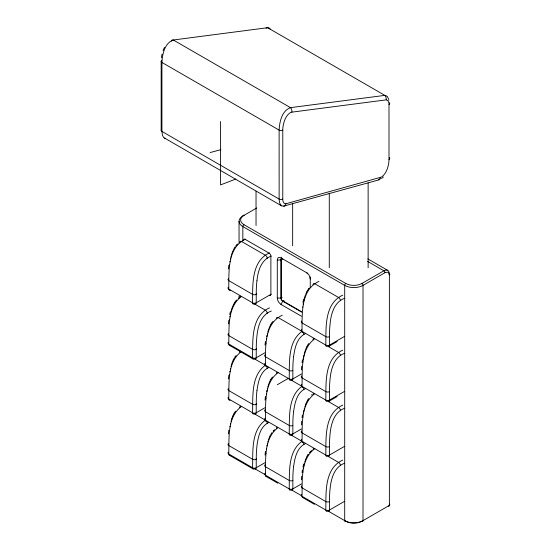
<?xml version="1.0" encoding="UTF-8"?>
<svg xmlns="http://www.w3.org/2000/svg" width="551" height="551" viewBox="0 0 551 551"><rect width="100%" height="100%" fill="white"/><g stroke="black" fill="none" stroke-linecap="round" stroke-linejoin="round"><path stroke-width="0.83" d="M161.167 61.388L161.167 130.353M228.328 287.285A2.59 1.495 0 0 0 228.761 289.068L252.565 302.816A2.59 1.495 -60 0 0 254.397 303.87A2.59 1.495 60 0 0 256.229 302.816L256.229 293.504M254.734 359.004A2.59 1.495 60 0 0 256.229 357.792L256.229 348.48M228.328 452.219A2.59 1.495 0 0 0 228.761 453.996L252.565 467.744A2.59 1.495 -60 0 0 254.397 468.798A2.59 1.495 60 0 0 256.229 467.744L256.229 458.439M254.899 414.035A2.59 1.495 60 0 0 256.229 412.768L256.229 403.456M254.968 359.176L289.192 378.936A2.59 1.495 -60 0 0 291.024 379.99A2.59 1.495 60 0 0 292.856 378.936L292.856 369.625A108.568 62.683 -60 0 1 293.587 356.49M291.19 435.056A2.59 1.495 60 0 0 292.856 433.912L292.856 424.601A108.568 62.683 -60 0 1 293.587 411.466M291.355 490.101A2.59 1.495 60 0 0 292.856 488.889L292.856 479.584A108.568 62.683 -60 0 1 293.587 466.449M327.983 346.317A2.59 1.495 60 0 0 329.477 345.105L329.477 335.793A108.568 62.683 -60 0 1 330.214 322.659C331.254 313.147 334.533 301.907 344.582 298.318M290.852 434.87L325.813 455.057A2.59 1.495 -60 0 0 327.645 456.111A2.59 1.495 60 0 0 329.477 455.057L329.477 445.745A108.568 62.683 -60 0 1 330.214 432.611C331.254 423.099 334.533 411.859 344.582 408.27M290.852 379.894L325.813 400.081A2.59 1.495 -60 0 0 327.645 401.135A2.59 1.495 60 0 0 329.477 400.081L329.477 390.769A108.568 62.683 -60 0 1 330.214 377.635C331.254 368.123 334.533 356.883 344.582 353.294M301.707 494.385A2.59 1.495 0 0 0 302.01 496.286L325.813 510.033A2.59 1.495 -60 0 0 327.645 511.087A2.59 1.495 60 0 0 329.477 510.033L329.477 500.728A108.568 62.683 -60 0 1 330.214 487.594C331.254 478.075 334.533 466.835 344.582 463.246M301.459 316.24L280.948 304.4L278.916 302.506A5.462 3.154 60 0 1 277.911 300.763L277.291 298.057L277.291 259.996L277.911 258.006A5.462 3.154 60 0 1 278.916 257.427L280.948 257.882L307.809 273.386M301.418 369.838L301.666 366.25M301.418 424.814L301.666 421.226M301.418 479.79L301.666 476.202M265.83 343.762L265.871 343.314M265.83 398.738L265.871 398.29M265.83 453.714L265.871 453.266M228.417 268.984L228.803 265.313M228.417 323.96L228.803 320.289M228.417 378.936L228.803 375.265M228.417 433.912L228.803 430.241M265.045 345.105L265.43 341.434M265.045 400.081L265.43 396.41M265.045 455.057L265.43 451.386M229.436 265.403L229.491 264.948M229.436 320.379L229.491 319.924M229.436 375.355L229.491 374.9M302.685 472.62L302.795 471.718M302.74 307.238L302.795 306.79M302.74 362.214L302.795 361.766M302.74 417.19L302.795 416.742M257.014 280.349C257.964 270.83 261.312 259.617 271.34 256.029M257.014 390.308C258.164 381.995 260.203 371.636 268.592 367.572M293.635 356.469C294.785 348.163 296.831 337.804 305.213 333.734M293.635 411.452C294.785 403.139 296.831 392.78 305.213 388.717M293.635 466.428C294.785 458.122 296.831 447.756 305.213 443.693M302.051 362.579L302.423 359.893M302.051 417.555L302.423 414.875M302.051 472.531L302.423 469.851M266.34 339.32L266.436 338.665M266.34 394.296L266.436 393.641M266.34 449.272L266.436 448.617M229.912 261.883L230.015 261.229M229.912 316.866L230.015 316.205M229.912 371.842L230.015 371.181M229.912 426.818L230.015 426.157M303.16 304.173L303.381 302.857M303.16 359.156L303.381 357.833M303.264 413.47L303.381 412.809M303.264 468.446L303.381 467.785M161.381 57.793L162.042 54.122M266.76 336.689L267.008 335.359M266.76 391.665L267.008 390.335M266.877 445.979L267.008 445.311M230.387 259.239L230.525 258.571M230.387 369.191L230.525 368.523M230.387 424.167L230.525 423.505M303.635 356.504L303.925 355.168M303.635 411.48L303.925 410.144M302.919 302.175L303.608 299.186M303.773 300.86L303.925 300.192M303.773 465.788L303.925 465.12M229.719 314.649L230.359 311.873M302.96 466.897L303.608 464.114M267.297 334.023L267.462 333.355M267.297 388.999L267.462 388.331M267.297 443.975L267.462 443.307M230.835 257.234L231.186 255.884M231.007 311.535L231.186 310.86M231.007 366.511L231.186 365.836M231.007 421.487L231.186 420.819M304.255 298.849L304.434 298.174M304.255 353.825L304.434 353.15M304.255 408.801L304.434 408.126M304.255 463.777L304.434 463.109M267.807 332.005L268 331.33M267.807 386.981L268 386.306M267.807 441.964L268 441.282M231.379 310.185L231.799 308.829M231.379 365.161L231.799 363.812M231.379 420.137L231.799 418.788M304.627 297.499L305.047 296.142M304.627 352.475L305.047 351.118M231.585 254.534L231.799 253.853M268.206 330.655L268.578 329.519M268.206 385.631L268.578 384.495M304.827 406.776L305.047 406.101M304.827 461.752L305.047 461.077M268.42 439.932L268.578 439.471M231.875 418.56L232.274 417.417M231.95 308.374L232.274 307.465M231.95 363.35L232.274 362.441M305.199 295.687L305.523 294.778M305.199 350.663L305.523 349.754M232.033 253.171L232.274 252.489M305.275 460.388L305.523 459.706M305.357 405.185L305.523 404.73M268.819 383.813L269.163 382.897M268.819 438.789L269.163 437.88M268.902 328.61L269.163 327.921M232.364 307.238L232.818 306.094M270.631 29.465L269.253 28.018L267.634 27.708L173.296 39.989C164.611 43.116 162.338 54.205 161.925 62.442L161.925 131.407L162.421 135.209L163.564 137.468L281.533 205.812L283.71 206.115L379.205 179.798L380.307 178.242A5.999 3.816 65.6 0 0 380.459 177.346A6.412 3.699 -60 0 0 382.043 176.595C385.79 173.779 387.505 169.081 388.469 164.653A23.17 13.376 -60 0 0 388.992 159.494A2.59 1.495 0 0 0 389.295 157.593M232.446 252.027L232.818 251.118M305.695 404.276L306.067 403.36M305.695 459.252L306.067 458.342M232.536 361.752L232.818 361.07M232.536 416.735L232.818 416.053M305.784 349.065L306.067 348.384M305.874 293.862L306.067 293.407M269.343 327.466L269.742 326.564M163.089 50.568L164.48 47.317M269.439 382.215L269.742 381.54M269.439 437.198L269.742 436.516M171.32 41.173L172.222 39.968L173.296 39.989L290.494 107.652L291.548 109.084L291.934 111.157A5.889 3.898 68.6 0 1 291.885 112.142L291.479 112.211A6.529 3.774 -60 0 0 289.826 112.948C285.859 115.855 284.13 120.848 283.2 125.49A23.094 13.334 -60 0 0 282.78 130.105L282.78 199.069A11.144 6.433 -60 0 0 283 201.198L284.109 203.34L285.845 203.767L380.465 177.346M232.915 415.826L233.328 414.924M306.163 403.139L307.141 401.121M233.011 360.623L233.328 359.948M306.26 292.953L306.68 292.058M306.26 347.936L306.68 347.034M233.114 250.443L233.328 249.989M233.114 305.419L233.328 304.965M306.363 457.661L306.68 456.986M269.949 381.085L270.279 380.417M269.949 436.068L270.279 435.393M270.059 325.889L270.761 324.56M233.431 414.696L233.893 413.808M233.541 304.517L233.893 303.856M233.541 359.493L233.893 358.832M306.79 291.83L307.141 291.169M306.79 346.806L307.141 346.145M233.658 249.321L234.389 248.012M306.907 456.538L307.141 456.097M270.513 379.976L270.761 379.543M270.513 434.953L270.761 434.519M234.01 413.587L234.389 412.94M307.258 400.901L307.768 400.04M307.258 455.877L307.768 455.016M234.134 303.415L234.389 302.988M234.134 358.398L234.389 357.964M280.948 304.4L282.78 301.225L284.006 300.522M307.382 290.728L308.312 289.254M307.382 345.704L307.768 345.064M270.885 324.346L271.409 323.499M270.885 379.322L271.409 378.475M234.519 302.774L235.063 301.941M271.14 433.871L271.953 432.666M234.65 247.585L235.063 246.965M234.65 412.513L235.58 411.184M307.899 399.826L308.829 398.497M307.899 454.802L308.312 454.182M234.788 357.33L235.063 356.917M308.03 344.644L308.312 344.23M271.547 378.268L272.463 377.029M271.684 323.086L271.953 322.714M235.208 301.741L235.58 301.232M235.208 356.717L236.103 355.56M308.45 289.055L308.829 288.545M308.45 344.031L308.829 343.521M272.077 322.542L273 321.419M235.711 246.09L236.103 245.608M235.711 301.066L236.655 299.978M308.959 288.38L309.352 287.897M266.05 28.156L267.634 27.708L384.832 95.371L385.886 96.804L386.272 98.877A5.889 3.898 68.6 0 1 386.217 99.862L291.885 112.142M236.241 245.45L236.655 245.002M309.49 452.674L309.903 452.219M273.138 431.226L273.558 430.786M236.792 244.858L237.805 243.914M310.041 452.075L310.468 451.655M273.702 430.648L274.136 430.241M310.612 451.517L311.053 451.131M381.574 178.558L383.42 176.954M274.281 430.117L274.722 429.746M311.198 451.014L311.646 450.663M311.467 395.033L312.162 394.502M238.397 298.422L238.845 298.098M241.062 296.81C227.04 307.706 229.257 328.272 228.761 344.044A2.59 1.495 -60 0 0 230.428 345.188M241.062 351.786C227.04 362.682 229.257 383.248 228.761 399.02A2.59 1.495 -60 0 0 230.091 400.288M314.311 339.099C300.288 349.995 302.506 370.561 302.01 386.334A2.59 1.495 -60 0 0 303.339 387.601M278.207 372.593C263.605 383.214 265.892 404.269 265.382 420.165A2.59 1.495 -60 0 0 266.884 421.384M241.062 406.762C227.04 417.658 229.257 438.224 228.761 453.996A2.59 1.495 -60 0 0 230.091 455.264M301.493 386.678C287.464 397.567 289.688 418.133 289.192 433.912A2.59 1.495 -60 0 0 290.859 435.056M314.311 394.075C300.288 404.971 302.506 425.537 302.01 441.31A2.59 1.495 -60 0 0 303.339 442.577M277.683 427.907C263.66 438.803 265.878 459.369 265.382 475.141A2.59 1.495 -60 0 0 266.884 476.36M301.493 441.654C287.464 452.543 289.688 473.109 289.192 488.889A2.59 1.495 -60 0 0 290.687 490.101M314.828 448.714C300.226 459.334 302.513 480.396 302.01 496.286A2.59 1.495 -60 0 0 303.505 497.505M271.34 311.005C261.312 314.593 257.964 325.806 257.014 335.332A108.568 62.683 -60 0 0 256.263 348.459M268.592 422.548C260.203 426.612 258.164 436.977 257.014 445.284A108.568 62.683 -60 0 0 256.263 458.418M256.759 207.968L242.839 215.999A1.557 0.895 60 0 1 243.935 215.365M245.698 239.113C227.026 247.626 229.051 272.036 228.761 289.068A2.59 1.495 -60 0 0 230.428 290.212M269.508 252.861C250.836 261.367 252.854 285.783 252.565 302.816A2.59 1.495 0 0 0 256.229 302.816L271.278 294.124M282.174 259.287L280.948 259.996L277.291 259.996M282.174 297.347L280.948 298.057L277.291 298.057M269.508 307.837C250.836 316.343 252.854 340.759 252.565 357.792A2.59 1.495 -60 0 0 254.066 359.004M318.946 281.403C300.274 289.916 302.299 314.325 302.01 331.358A2.59 1.495 -60 0 0 303.677 332.501M282.326 315.234C263.654 323.747 265.672 348.156 265.382 365.189A2.59 1.495 -60 0 0 266.884 366.401M342.756 295.15C324.078 303.656 326.102 328.072 325.813 345.105A2.59 1.495 -60 0 0 327.315 346.317M367.565 261.367L383.889 270.789A7.769 4.484 -60 0 1 389.378 273.964A1.557 0.895 0 0 1 389.378 275.231L388.634 272.848A6.55 3.781 -60 0 0 387.422 272.146L384.984 272.697L363.013 285.384A12.948 7.473 0 0 1 344.699 285.384L242.839 226.571A12.948 7.473 0 0 1 242.054 216.495M264.831 352.826L256.229 357.792A2.59 1.495 0 0 1 252.565 357.792L228.761 344.044A2.59 1.495 0 0 1 228.328 342.261M344.527 336.413L329.477 345.105A2.59 1.495 0 0 1 325.813 345.105L278.207 317.617A2.59 1.495 60 0 0 276.444 318.134M328.94 346.29L337.184 341.53M277.291 384.75L287.911 378.62M301.452 373.971L292.856 378.936A2.59 1.495 0 0 1 289.192 378.936C289.695 363.04 287.408 341.978 302.01 331.358A2.59 1.495 0 0 1 301.707 329.457M342.756 350.126C324.078 358.632 326.102 383.048 325.813 400.081A2.59 1.495 0 0 0 329.477 400.081L344.527 391.389M264.831 407.802L256.229 412.768A2.59 1.495 0 0 1 252.565 412.768L228.761 399.02A2.59 1.495 0 0 1 228.328 397.237M328.94 401.266L337.184 396.506M301.452 428.947L292.856 433.912A2.59 1.495 0 0 1 289.192 433.912L254.968 414.152M342.756 405.102C324.078 413.608 326.102 438.024 325.813 455.057A2.59 1.495 0 0 0 329.477 455.057L344.527 446.365M264.831 462.778L256.229 467.744A2.59 1.495 0 0 1 252.565 467.744C253.074 451.848 250.781 430.786 265.382 420.165A2.59 1.495 0 0 1 265.086 418.264M301.452 483.923L292.856 488.889A2.59 1.495 0 0 1 289.192 488.889L265.382 475.141A2.59 1.495 0 0 1 265.086 473.24M342.756 460.078C324.078 468.584 326.102 493 325.813 510.033A2.59 1.495 0 0 0 329.477 510.033L344.527 501.348M380.142 178.855L378.33 179.688M235.759 179.061L220.524 184.929L220.524 121.495M210.131 152.565L220.861 149.658M386.217 99.862L387.801 100.475L388.792 102.596A11.261 6.502 -60 0 1 388.992 104.614L388.992 159.494M165.631 138.556L164.336 138.149M283.71 206.115L284.929 206.019L285.687 204.662A5.999 3.816 65.6 0 0 285.845 203.767M367.861 258.915L387.773 270.403M361.89 283.462A11.33 6.536 0 0 1 345.821 283.462L243.935 224.67A1.557 0.895 -60 0 0 242.839 226.571L242.839 240.312M281.981 300.398L301.314 311.563M301.824 312.224L282.78 301.225A2.59 1.495 60 0 1 280.948 298.057L280.948 259.996A2.59 1.495 60 0 1 282.78 258.936M254.225 303.773L265.382 310.213A2.59 1.495 60 0 1 267.214 313.388M328.217 346.489L338.631 352.502A2.59 1.495 60 0 1 340.463 355.677M328.217 401.465L338.631 407.478A2.59 1.495 60 0 1 340.463 410.653M229.299 345.229L253.102 358.977M328.217 456.442L338.631 462.454A2.59 1.495 60 0 1 340.463 465.629M254.734 468.681L264.397 474.266M291.913 490.149L301.576 495.728M328.114 511.046L345.801 521.26A1.557 0.895 -60 0 1 344.699 520.626L344.699 285.384A1.557 0.895 -60 0 1 345.801 283.476M229.299 455.188L253.102 468.929M265.919 476.333L277.828 483.199M302.547 497.47L314.449 504.344M306.59 272.683L308.622 274.57A5.462 3.154 60 0 1 309.628 276.32L310.247 279.026M281.533 205.812L279.846 203.533L279.137 199.861L279.123 130.105C279.536 121.867 281.809 110.779 290.494 107.652L384.832 95.371L387.188 96.26L388.545 98.877M388.71 99.552L388.834 100.261M389.378 273.964L389.378 505.398A1.557 0.895 60 0 1 388.379 506.087M368.13 182.891L368.13 267.793M389.302 504.64A1.557 0.895 -60 0 0 389.378 504.131A1.557 0.895 0 0 1 389.378 505.398L361.911 521.26A1.557 0.895 60 0 0 363.013 520.626L363.013 285.384A1.557 0.895 60 0 0 361.911 283.476L383.889 270.789A1.557 0.895 60 0 1 384.984 272.697M329.284 193.181L329.284 267.793M310.247 276.912L310.247 287.057M292.657 203.767L292.657 245.794M281.237 257.186L281.237 299.117M256.036 191.204L256.036 225.504M239.044 221.288L239.044 242.75M239.044 295.983L239.044 297.698M363.013 520.626A12.948 7.473 0 0 1 344.699 520.626M361.484 521.466A11.33 6.536 0 0 1 345.821 521.246M243.962 224.656A11.33 6.536 0 0 1 243.962 215.379M243.48 239.892A2.59 1.495 60 0 1 245.243 239.382L269.046 253.123A2.59 1.495 60 0 1 270.878 256.298L270.878 294.358A2.59 1.495 60 0 1 269.549 295.618M292.856 480.431A2.59 1.495 0 0 1 289.192 480.431L265.382 466.683A2.59 1.495 0 0 1 265.231 464.672M303.009 442.233A2.59 1.495 60 0 1 303.842 444.485M276.382 428.437A2.59 1.495 60 0 1 277.36 427.321M256.229 459.286A2.59 1.495 0 0 1 252.565 459.286L228.761 445.539A2.59 1.495 0 0 1 228.328 443.762M266.539 421.308A2.59 1.495 60 0 1 267.214 423.34M239.747 407.478A2.59 1.495 60 0 1 240.16 406.383M329.477 501.575A2.59 1.495 0 0 1 325.813 501.575L302.01 487.828A2.59 1.495 0 0 1 301.707 485.927M313.03 449.402A2.59 1.495 60 0 1 313.829 448.48M329.477 446.599A2.59 1.495 0 0 1 325.813 446.599L302.01 432.852A2.59 1.495 0 0 1 301.707 430.951M302.01 441.31A2.59 1.495 0 0 1 301.707 439.409M313.064 394.254A2.59 1.495 60 0 1 313.409 393.696M256.229 404.31A2.59 1.495 0 0 1 252.565 404.31L228.761 390.563A2.59 1.495 0 0 1 228.328 388.779M266.388 366.112A2.59 1.495 60 0 1 267.214 368.364M254.231 413.911A2.59 1.495 -60 0 1 252.565 412.768C253.074 396.872 250.781 375.81 265.382 365.189A2.59 1.495 0 0 1 265.086 363.288M239.754 352.316A2.59 1.495 60 0 1 240.429 351.256M256.263 403.442A108.568 62.683 -60 0 1 256.966 390.322M292.856 425.455A2.59 1.495 0 0 1 289.192 425.455L265.382 411.707A2.59 1.495 0 0 1 265.231 409.696M303.305 387.704A2.59 1.495 60 0 1 303.842 389.509M276.402 373.282A2.59 1.495 60 0 1 277.36 372.345M292.856 370.479A2.59 1.495 0 0 1 289.192 370.479L265.382 356.731A2.59 1.495 0 0 1 265.231 354.72M302.685 331.895A2.59 1.495 60 0 1 303.842 334.533M256.229 349.334A2.59 1.495 0 0 1 252.565 349.334L228.761 335.587A2.59 1.495 0 0 1 228.328 333.803M239.754 297.34A2.59 1.495 60 0 1 240.58 296.238M329.477 391.623A2.59 1.495 0 0 1 325.813 391.623L302.01 377.876A2.59 1.495 0 0 1 301.707 375.975M302.01 386.334A2.59 1.495 0 0 1 301.707 384.433M313.002 339.63A2.59 1.495 60 0 1 313.671 338.569M329.477 336.647A2.59 1.495 0 0 1 325.813 336.647L302.01 322.9A2.59 1.495 0 0 1 301.707 320.999M340.463 300.694A2.59 1.495 60 0 0 338.631 297.526L314.828 283.779A2.59 1.495 60 0 0 313.002 284.653M256.229 294.358A2.59 1.495 0 0 1 252.565 294.358L228.761 280.611A2.59 1.495 0 0 1 228.328 278.827M267.214 258.412A2.59 1.495 60 0 0 265.382 255.237L241.579 241.496A2.59 1.495 60 0 0 239.781 242.185M256.263 293.483A108.568 62.683 -60 0 1 256.966 280.369M282.78 199.069A2.59 1.495 0 0 1 279.123 199.069L161.925 131.407A2.59 1.495 0 0 1 161.622 129.506M282.78 130.105A2.59 1.495 0 0 1 279.123 130.105L161.925 62.442A2.59 1.495 0 0 1 161.767 60.431M389.295 102.713A2.59 1.495 0 0 1 388.992 104.614"/></g></svg>
